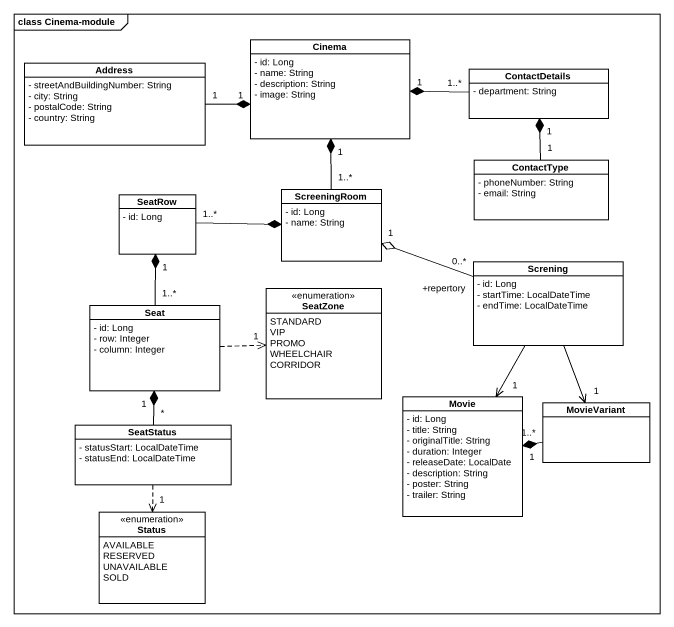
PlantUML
@startuml
mainframe class Cinema-module
hide circle
hide empty members
skinparam classAttributeIconSize 0
class Cinema {
  - id: Long
  - name: String
  - description: String
  - image: String
}
class Address {
  - streetAndBuildingNumber: String
  - city: String
  - postalCode: String
  - country: String
}
class ContactDetails {
  - department: String
}
class SeatRow {
  - id: Long
}
class ScreeningRoom {
  - id: Long
  - name: String
}
class ContactType {
  - phoneNumber: String
  - email: String
}
class Screning {
  - id: Long
  - startTime: LocalDateTime
  - endTime: LocalDateTime
}
class Seat {
  - id: Long
  - row: Integer
  - column: Integer
}
enum SeatZone {
  STANDARD
  VIP
  PROMO
  WHEELCHAIR
  CORRIDOR
}
class SeatStatus {
  - statusStart: LocalDateTime
  - statusEnd: LocalDateTime
}
class Movie {
  - id: Long
  - title: String
  - originalTitle: String
  - duration: Integer
  - releaseDate: LocalDate
  - description: String
  - poster: String
  - trailer: String
}
class MovieVariant
enum Status {
  AVAILABLE
  RESERVED
  UNAVAILABLE
  SOLD
}
Address "1" -right-* "1" Cinema
ContactDetails "1..*" -left-* "1" Cinema
SeatRow "1..*" -right-* ScreeningRoom
ScreeningRoom "1..*" -up-* "1" Cinema
ContactType "1" -up-* "1" ContactDetails
Screning "+repertory\n0..*" -left-o "1" ScreeningRoom
Screning --> "1" Movie
Screning --> "1" MovieVariant
Seat "1..*" -up-* "1" SeatRow
Seat .right.> "1" SeatZone
SeatStatus "*" -up-* "1" Seat
SeatStatus ..> "1" Status
MovieVariant "1..*" -left-* "1" Movie
@enduml
